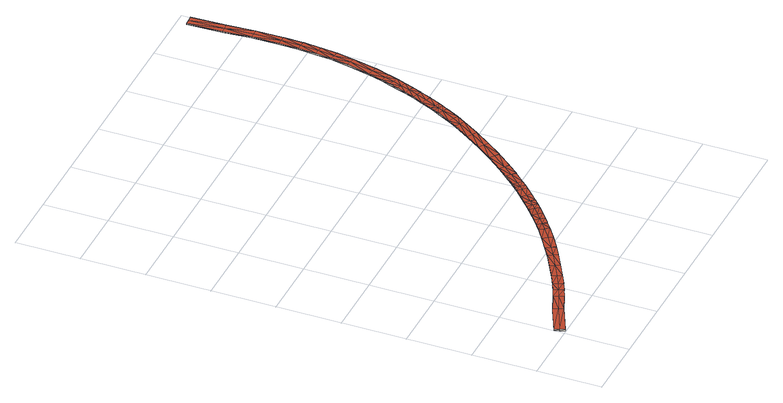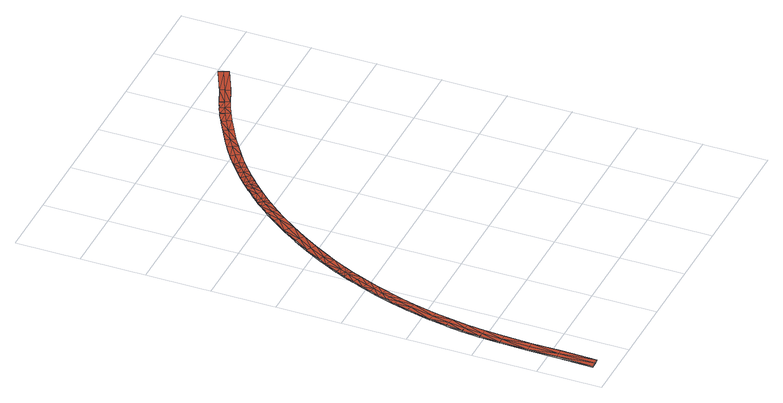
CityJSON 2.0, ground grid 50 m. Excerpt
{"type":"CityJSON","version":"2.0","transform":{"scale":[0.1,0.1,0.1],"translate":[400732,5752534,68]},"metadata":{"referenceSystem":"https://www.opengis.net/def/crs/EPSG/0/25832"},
"CityObjects":{
"building1":{"type":"Building","attributes":{"Geometrietyp2DReferenz":"2000","Gemeindeschluessel":"05515000","function":"53001_1800","roofType":"9999","measuredHeight":1},"geometry":[{"type":"Solid","lod":"2","boundaries":[[[[0,1,2]],[[1,3,2]],[[4,5,0]],[[5,1,0]],[[6,7,4]],[[7,5,4]],[[8,9,6]],[[9,7,6]],[[10,11,8]],[[11,9,8]],[[12,13,10]],[[13,11,10]],[[14,15,12]],[[15,13,12]],[[16,17,14]],[[17,15,14]],[[18,19,16]],[[19,17,16]],[[20,21,18]],[[21,19,18]],[[22,23,20]],[[23,21,20]],[[24,25,22]],[[25,23,22]],[[26,27,24]],[[27,25,24]],[[28,29,26]],[[29,27,26]],[[30,31,28]],[[31,29,28]],[[32,33,30]],[[33,31,30]],[[34,35,32]],[[35,33,32]],[[36,37,34]],[[37,35,34]],[[38,39,36]],[[39,37,36]],[[40,41,38]],[[41,39,38]],[[42,43,40]],[[43,41,40]],[[44,45,42]],[[45,43,42]],[[46,47,44]],[[47,45,44]],[[48,49,50]],[[50,51,46]],[[51,47,46]],[[49,51,50]],[[52,53,48]],[[53,49,48]],[[54,55,52]],[[55,53,52]],[[56,57,54]],[[57,55,54]],[[58,59,56]],[[59,57,56]],[[60,61,58]],[[61,59,58]],[[62,63,60]],[[63,61,60]],[[64,65,62]],[[65,63,62]],[[66,67,64]],[[67,65,64]],[[68,69,66]],[[69,67,66]],[[70,71,68]],[[71,69,68]],[[72,73,70]],[[73,71,70]],[[74,75,72]],[[75,73,72]],[[76,77,74]],[[77,75,74]],[[78,79,76]],[[79,77,76]],[[80,81,78]],[[81,79,78]],[[82,83,80]],[[83,81,80]],[[84,85,82]],[[85,83,82]],[[86,87,84]],[[87,85,84]],[[88,89,86]],[[89,87,86]],[[90,91,88]],[[91,89,88]],[[92,93,90]],[[94,95,96]],[[93,91,90]],[[96,97,92]],[[97,93,92]],[[95,97,96]],[[98,99,94]],[[99,95,94]],[[100,101,98]],[[101,99,98]],[[102,103,100]],[[103,101,100]],[[104,105,102]],[[105,103,102]],[[106,107,104]],[[107,105,104]],[[108,109,106]],[[109,107,106]],[[110,111,108]],[[111,109,108]],[[112,113,110]],[[113,111,110]],[[114,115,112]],[[115,113,112]],[[116,117,114]],[[117,115,114]],[[118,119,116]],[[119,117,116]],[[120,121,118]],[[121,119,118]],[[122,123,120]],[[123,121,120]],[[124,125,122]],[[125,123,122]],[[126,127,124]],[[127,125,124]],[[128,129,126]],[[129,127,126]],[[130,131,128]],[[131,129,128]],[[132,133,130]],[[133,131,130]],[[134,135,136]],[[136,137,132]],[[137,133,132]],[[135,137,136]],[[138,139,134]],[[139,135,134]],[[140,141,138]],[[141,139,138]],[[142,143,140]],[[143,141,140]],[[144,145,142]],[[145,143,142]],[[146,147,144]],[[147,145,144]],[[148,149,146]],[[149,147,146]],[[150,151,148]],[[151,149,148]],[[152,153,150]],[[153,151,150]],[[154,155,152]],[[155,153,152]],[[156,157,154]],[[157,155,154]],[[158,159,156]],[[159,157,156]],[[160,161,158]],[[161,159,158]],[[162,163,160]],[[163,161,160]],[[164,165,162]],[[165,163,162]],[[166,167,168]],[[168,169,164]],[[169,165,164]],[[167,169,168]],[[170,171,166]],[[171,167,166]],[[172,173,170]],[[173,171,170]],[[174,175,172]],[[175,173,172]],[[176,177,174]],[[177,175,174]],[[178,179,176]],[[179,177,176]],[[180,181,178]],[[181,179,178]],[[182,183,180]],[[183,181,180]],[[184,185,182]],[[185,183,182]],[[186,187,184]],[[187,185,184]],[[188,189,186]],[[189,187,186]],[[190,191,188]],[[191,189,188]],[[192,193,190]],[[193,191,190]],[[194,195,192]],[[195,193,192]],[[196,197,194]],[[197,195,194]],[[198,199,196]],[[199,197,196]],[[200,201,202]],[[202,203,198]],[[203,199,198]],[[201,203,202]],[[204,205,200]],[[205,201,200]],[[206,207,204]],[[207,205,204]],[[208,209,206]],[[209,207,206]],[[210,211,208]],[[211,209,208]],[[212,213,210]],[[213,211,210]],[[214,215,212]],[[215,213,212]],[[216,217,214]],[[217,215,214]],[[218,219,216]],[[219,217,216]],[[220,221,218]],[[221,219,218]],[[222,223,220]],[[223,221,220]],[[224,225,222]],[[225,223,222]],[[226,227,224]],[[227,225,224]],[[228,229,226]],[[229,227,226]],[[230,231,228]],[[231,229,228]],[[232,233,230]],[[233,231,230]],[[234,235,232]],[[235,233,232]],[[236,237,234]],[[237,235,234]],[[238,239,236]],[[239,237,236]],[[240,241,238]],[[241,239,238]],[[242,243,240]],[[243,241,240]],[[244,245,242]],[[245,243,242]],[[246,247,244]],[[247,245,244]],[[248,249,246]],[[249,247,246]],[[250,251,248]],[[251,249,248]],[[252,253,250]],[[253,251,250]],[[254,255,252]],[[255,253,252]],[[256,257,254]],[[257,255,254]],[[258,259,256]],[[259,257,256]],[[260,261,258]],[[261,259,258]],[[262,263,260]],[[263,261,260]],[[264,265,262]],[[265,263,262]],[[266,267,264]],[[267,265,264]],[[268,269,270]],[[270,271,266]],[[271,267,266]],[[269,271,270]],[[272,273,268]],[[273,269,268]],[[274,275,272]],[[275,273,272]],[[276,277,274]],[[277,275,274]],[[278,279,276]],[[279,277,276]],[[280,281,278]],[[281,279,278]],[[282,283,280]],[[283,281,280]],[[284,285,282]],[[285,283,282]],[[286,287,284]],[[287,285,284]],[[288,289,286]],[[289,287,286]],[[290,291,288]],[[291,289,288]],[[292,293,290]],[[293,291,290]],[[294,295,292]],[[295,293,292]],[[296,297,294]],[[297,295,294]],[[298,299,296]],[[299,297,296]],[[2,3,298]],[[3,299,298]],[[231,300,229]],[[231,301,300]],[[229,300,302]],[[229,302,227]],[[227,302,225]],[[225,302,303]],[[225,303,223]],[[223,303,221]],[[221,303,219]],[[219,303,304]],[[219,304,217]],[[217,304,215]],[[215,304,305]],[[215,305,213]],[[213,305,211]],[[211,305,306]],[[211,306,209]],[[209,306,307]],[[209,307,207]],[[207,307,205]],[[205,307,308]],[[205,308,201]],[[201,308,203]],[[203,308,199]],[[199,308,197]],[[197,308,309]],[[197,309,195]],[[195,309,193]],[[193,309,310]],[[193,310,191]],[[191,310,189]],[[189,310,187]],[[187,310,185]],[[185,310,311]],[[185,311,183]],[[183,311,181]],[[181,311,312]],[[181,312,179]],[[179,312,177]],[[177,312,313]],[[177,313,175]],[[175,313,314]],[[175,314,173]],[[173,314,171]],[[171,314,167]],[[167,314,315]],[[167,315,169]],[[169,315,165]],[[165,315,316]],[[165,316,163]],[[163,316,161]],[[161,316,317]],[[161,317,159]],[[159,317,157]],[[157,317,155]],[[155,317,318]],[[155,318,153]],[[153,318,319]],[[153,319,151]],[[151,319,149]],[[149,319,147]],[[147,319,320]],[[147,320,145]],[[145,320,321]],[[145,321,143]],[[321,322,143]],[[143,322,141]],[[322,323,139]],[[139,323,135]],[[135,323,137]],[[139,141,322]],[[323,324,131]],[[133,137,323]],[[133,323,131]],[[129,131,324]],[[324,325,129]],[[129,325,127]],[[127,325,125]],[[325,326,121]],[[121,326,119]],[[123,125,325]],[[123,325,121]],[[326,327,115]],[[115,327,113]],[[117,119,326]],[[117,326,115]],[[327,328,109]],[[109,328,107]],[[111,113,327]],[[111,327,109]],[[328,329,105]],[[105,329,103]],[[107,328,105]],[[329,330,101]],[[101,330,99]],[[103,329,101]],[[330,97,99]],[[99,97,95]],[[3,1,331]],[[331,1,5]],[[331,5,7]],[[331,7,332]],[[332,7,333]],[[334,11,335]],[[333,7,9]],[[333,9,11]],[[333,11,334]],[[335,11,13]],[[335,13,336]],[[336,13,15]],[[336,15,17]],[[336,17,337]],[[337,17,19]],[[337,19,338]],[[338,19,21]],[[338,21,339]],[[339,21,340]],[[340,21,23]],[[340,23,341]],[[341,23,25]],[[341,25,342]],[[342,25,27]],[[342,27,29]],[[342,29,343]],[[343,29,301]],[[301,29,31]],[[301,31,300]],[[300,31,33]],[[300,33,35]],[[300,35,302]],[[302,35,37]],[[302,37,303]],[[303,37,304]],[[304,37,39]],[[304,39,305]],[[305,39,41]],[[305,41,43]],[[305,43,306]],[[306,43,45]],[[306,45,307]],[[307,45,47]],[[307,47,308]],[[308,47,51]],[[308,51,309]],[[309,51,310]],[[310,51,49]],[[310,49,311]],[[311,49,53]],[[311,53,312]],[[312,53,55]],[[312,55,57]],[[312,57,313]],[[313,57,314]],[[314,57,59]],[[314,59,315]],[[315,59,61]],[[315,61,63]],[[315,63,316]],[[316,63,65]],[[316,65,317]],[[317,65,318]],[[318,65,67]],[[318,67,319]],[[319,67,69]],[[319,69,320]],[[320,69,71]],[[320,71,73]],[[320,73,321]],[[73,75,321]],[[321,75,322]],[[75,77,322]],[[322,77,323]],[[77,79,324]],[[77,324,323]],[[79,81,324]],[[324,81,325]],[[81,83,326]],[[81,326,325]],[[83,85,327]],[[83,327,326]],[[85,87,328]],[[85,328,327]],[[87,89,328]],[[328,89,329]],[[89,91,330]],[[89,330,329]],[[91,93,330]],[[330,93,97]],[[299,3,297]],[[297,3,331]],[[297,331,332]],[[297,332,295]],[[295,332,293]],[[293,332,291]],[[291,332,333]],[[291,333,289]],[[289,333,287]],[[287,333,285]],[[285,333,334]],[[285,334,283]],[[283,334,281]],[[281,334,335]],[[281,335,279]],[[279,335,277]],[[277,335,336]],[[277,336,275]],[[275,336,273]],[[273,336,337]],[[273,337,269]],[[269,337,271]],[[271,337,267]],[[267,337,265]],[[265,337,338]],[[265,338,263]],[[263,338,261]],[[261,338,259]],[[259,338,339]],[[259,339,257]],[[257,339,255]],[[255,339,253]],[[253,339,340]],[[253,340,251]],[[251,340,341]],[[251,341,249]],[[249,341,247]],[[247,341,245]],[[245,341,243]],[[243,341,342]],[[243,342,241]],[[241,342,239]],[[239,342,343]],[[239,343,237]],[[237,343,235]],[[235,343,301]],[[235,301,233]],[[233,301,231]],[[2,344,0]],[[344,4,0]],[[344,6,4]],[[344,345,6]],[[345,346,6]],[[346,8,6]],[[346,10,8]],[[346,347,10]],[[347,348,10]],[[348,12,10]],[[348,349,12]],[[349,14,12]],[[349,16,14]],[[349,350,16]],[[350,18,16]],[[350,351,18]],[[351,20,18]],[[351,352,20]],[[352,353,20]],[[353,22,20]],[[353,354,22]],[[355,28,26]],[[354,24,22]],[[354,355,24]],[[355,26,24]],[[355,356,28]],[[356,357,28]],[[357,30,28]],[[357,358,30]],[[358,32,30]],[[358,34,32]],[[358,359,34]],[[359,36,34]],[[359,360,36]],[[360,361,36]],[[361,38,36]],[[361,362,38]],[[362,40,38]],[[362,42,40]],[[362,363,42]],[[363,44,42]],[[363,364,44]],[[364,46,44]],[[364,365,46]],[[365,50,46]],[[365,366,50]],[[366,367,50]],[[367,48,50]],[[367,368,48]],[[368,52,48]],[[368,369,52]],[[369,54,52]],[[369,56,54]],[[369,370,56]],[[370,371,56]],[[371,58,56]],[[371,372,58]],[[372,60,58]],[[372,62,60]],[[372,373,62]],[[373,64,62]],[[373,374,64]],[[374,375,64]],[[375,66,64]],[[375,376,66]],[[376,68,66]],[[376,377,68]],[[377,70,68]],[[378,379,74]],[[377,72,70]],[[377,378,72]],[[72,378,74]],[[74,379,76]],[[379,380,76]],[[76,381,78]],[[76,380,381]],[[78,381,80]],[[381,382,80]],[[80,383,82]],[[80,382,383]],[[82,384,84]],[[82,383,384]],[[84,385,86]],[[84,384,385]],[[86,385,88]],[[385,386,88]],[[88,387,90]],[[88,386,387]],[[90,387,92]],[[387,96,92]],[[298,296,2]],[[296,344,2]],[[296,345,344]],[[296,294,345]],[[294,292,345]],[[292,290,345]],[[290,346,345]],[[290,288,346]],[[288,286,346]],[[286,284,346]],[[284,347,346]],[[284,282,347]],[[282,280,347]],[[280,348,347]],[[280,278,348]],[[278,276,348]],[[276,349,348]],[[276,274,349]],[[274,272,349]],[[272,350,349]],[[272,268,350]],[[268,270,350]],[[266,264,350]],[[270,266,350]],[[264,351,350]],[[264,262,351]],[[262,260,351]],[[260,258,351]],[[258,352,351]],[[258,256,352]],[[256,254,352]],[[254,252,352]],[[252,353,352]],[[252,250,353]],[[250,354,353]],[[250,248,354]],[[248,246,354]],[[246,244,354]],[[244,242,354]],[[242,355,354]],[[242,240,355]],[[240,238,355]],[[238,356,355]],[[238,236,356]],[[236,234,356]],[[234,357,356]],[[234,232,357]],[[232,230,357]],[[230,358,357]],[[230,228,358]],[[228,359,358]],[[228,226,359]],[[226,224,359]],[[224,360,359]],[[224,222,360]],[[222,220,360]],[[220,218,360]],[[218,361,360]],[[218,216,361]],[[216,214,361]],[[214,362,361]],[[210,363,362]],[[214,212,362]],[[212,210,362]],[[210,208,363]],[[208,364,363]],[[208,206,364]],[[206,204,364]],[[204,365,364]],[[204,200,365]],[[200,202,365]],[[202,198,365]],[[198,196,365]],[[196,366,365]],[[196,194,366]],[[194,192,366]],[[192,367,366]],[[192,190,367]],[[190,188,367]],[[188,186,367]],[[186,184,367]],[[184,368,367]],[[184,182,368]],[[182,180,368]],[[180,369,368]],[[180,178,369]],[[178,176,369]],[[176,370,369]],[[176,174,370]],[[174,371,370]],[[174,172,371]],[[172,170,371]],[[170,166,371]],[[166,372,371]],[[166,168,372]],[[168,164,372]],[[164,373,372]],[[164,162,373]],[[162,160,373]],[[156,154,374]],[[160,374,373]],[[160,158,374]],[[158,156,374]],[[154,375,374]],[[154,152,375]],[[152,376,375]],[[152,150,376]],[[150,148,376]],[[148,146,376]],[[146,377,376]],[[146,144,377]],[[144,378,377]],[[144,142,378]],[[378,142,379]],[[142,140,379]],[[379,138,380]],[[138,134,380]],[[134,136,380]],[[138,379,140]],[[380,130,381]],[[132,380,136]],[[132,130,380]],[[381,128,382]],[[128,126,382]],[[126,124,382]],[[128,381,130]],[[382,120,383]],[[120,118,383]],[[122,382,124]],[[122,120,382]],[[383,114,384]],[[114,112,384]],[[116,383,118]],[[116,114,383]],[[384,108,385]],[[108,106,385]],[[110,384,112]],[[110,108,384]],[[385,104,386]],[[104,102,386]],[[106,104,385]],[[386,100,387]],[[100,98,387]],[[102,100,386]],[[387,98,96]],[[98,94,96]]]],"semantics":{"surfaces":[{"type":"WallSurface"},{"type":"GroundSurface"},{"type":"RoofSurface"}],"values":[[0,0,0,0,0,0,0,0,0,0,0,0,0,0,0,0,0,0,0,0,0,0,0,0,0,0,0,0,0,0,0,0,0,0,0,0,0,0,0,0,0,0,0,0,0,0,0,0,0,0,0,0,0,0,0,0,0,0,0,0,0,0,0,0,0,0,0,0,0,0,0,0,0,0,0,0,0,0,0,0,0,0,0,0,0,0,0,0,0,0,0,0,0,0,0,0,0,0,0,0,0,0,0,0,0,0,0,0,0,0,0,0,0,0,0,0,0,0,0,0,0,0,0,0,0,0,0,0,0,0,0,0,0,0,0,0,0,0,0,0,0,0,0,0,0,0,0,0,0,0,0,0,0,0,0,0,0,0,0,0,0,0,0,0,0,0,0,0,0,0,0,0,0,0,0,0,0,0,0,0,0,0,0,0,0,0,0,0,0,0,0,0,0,0,0,0,0,0,0,0,0,0,0,0,0,0,0,0,0,0,0,0,0,0,0,0,0,0,0,0,0,0,0,0,0,0,0,0,0,0,0,0,0,0,0,0,0,0,0,0,0,0,0,0,0,0,0,0,0,0,0,0,0,0,0,0,0,0,0,0,0,0,0,0,0,0,0,0,0,0,0,0,0,0,0,0,0,0,0,0,0,0,0,0,0,0,0,0,0,0,0,0,0,0,0,0,0,0,0,0,1,1,1,1,1,1,1,1,1,1,1,1,1,1,1,1,1,1,1,1,1,1,1,1,1,1,1,1,1,1,1,1,1,1,1,1,1,1,1,1,1,1,1,1,1,1,1,1,1,1,1,1,1,1,1,1,1,1,1,1,1,1,1,1,1,1,1,1,1,1,1,1,1,1,1,1,1,1,1,1,1,1,1,1,1,1,1,1,1,1,1,1,1,1,1,1,1,1,1,1,1,1,1,1,1,1,1,1,1,1,1,1,1,1,1,1,1,1,1,1,1,1,1,1,1,1,1,1,1,1,1,1,1,1,1,1,1,1,1,1,1,1,1,1,1,1,1,1,1,1,1,1,1,1,1,1,1,1,1,1,1,1,1,1,1,1,1,1,1,1,1,1,1,1,1,1,1,1,1,1,1,1,1,1,1,1,1,1,1,1,1,1,1,1,1,1,1,1,1,1,1,1,1,1,1,1,1,1,1,1,1,1,1,1,1,1,1,1,1,1,1,1,1,1,1,1,1,1,1,1,1,1,1,1,1,1,2,2,2,2,2,2,2,2,2,2,2,2,2,2,2,2,2,2,2,2,2,2,2,2,2,2,2,2,2,2,2,2,2,2,2,2,2,2,2,2,2,2,2,2,2,2,2,2,2,2,2,2,2,2,2,2,2,2,2,2,2,2,2,2,2,2,2,2,2,2,2,2,2,2,2,2,2,2,2,2,2,2,2,2,2,2,2,2,2,2,2,2,2,2,2,2,2,2,2,2,2,2,2,2,2,2,2,2,2,2,2,2,2,2,2,2,2,2,2,2,2,2,2,2,2,2,2,2,2,2,2,2,2,2,2,2,2,2,2,2,2,2,2,2,2,2,2,2,2,2,2,2,2,2,2,2,2,2,2,2,2,2,2,2,2,2,2,2,2,2,2,2,2,2,2,2,2,2,2,2,2,2,2,2,2,2,2,2,2,2,2,2,2,2,2,2,2,2,2,2,2,2,2,2,2,2,2,2,2,2,2,2,2,2,2,2,2,2,2,2,2,2,2,2,2,2,2,2,2,2,2,2,2,2,2,2]]}}]}
},
"vertices":[
[4,83,17],[4,83,7],[19,46,17],[19,46,7],[219,185,25],[219,185,15],[358,241,29],[358,241,19],[423,270,32],[423,270,22],[487,301,34],[487,301,24],[569,344,37],[569,344,27],[672,402,42],[672,402,32],[775,462,46],[775,462,36],[853,511,49],[853,511,39],[946,573,53],[946,573,43],[1029,633,57],[1029,633,47],[1077,671,60],[1077,671,50],[1119,705,61],[1119,705,51],[1165,744,63],[1165,744,53],[1214,787,66],[1214,787,56],[1245,815,67],[1245,815,57],[1282,850,69],[1282,850,59],[1331,898,71],[1331,898,61],[1384,952,74],[1384,952,64],[1409,978,75],[1409,978,65],[1439,1011,77],[1439,1011,67],[1506,1087,81],[1506,1087,71],[1571,1165,84],[1571,1165,74],[1743,1395,94],[1743,1395,84],[1659,1278,89],[1659,1278,79],[1823,1517,99],[1823,1517,89],[1899,1643,104],[1899,1643,94],[1936,1708,106],[1936,1708,96],[1990,1811,108],[1990,1811,98],[2009,1850,109],[2009,1850,99],[2025,1882,110],[2025,1882,100],[2061,1966,112],[2061,1966,102],[2095,2049,113],[2095,2049,103],[2122,2120,114],[2122,2120,104],[2147,2192,115],[2147,2192,105],[2171,2260,116],[2171,2260,106],[2195,2332,116],[2195,2332,106],[2227,2443,117],[2227,2443,107],[2269,2628,117],[2269,2628,107],[2293,2763,117],[2293,2763,107],[2309,2887,115],[2309,2887,105],[2320,3024,114],[2320,3024,104],[2326,3177,111],[2326,3177,101],[2329,3387,107],[2329,3387,97],[2320,3606,101],[2320,3606,91],[2318,3883,94],[2318,3883,84],[2398,3887,94],[2398,3887,84],[2358,3885,94],[2358,3885,84],[2400,3609,101],[2400,3609,91],[2409,3389,107],[2409,3389,97],[2409,3388,107],[2409,3388,97],[2409,3387,107],[2409,3387,97],[2406,3175,111],[2406,3175,101],[2406,3174,111],[2406,3174,101],[2400,3020,114],[2400,3020,104],[2400,3019,114],[2400,3019,104],[2400,3018,114],[2400,3018,104],[2389,2880,115],[2389,2880,105],[2389,2879,115],[2389,2879,105],[2388,2878,115],[2388,2878,105],[2372,2751,117],[2372,2751,107],[2372,2750,117],[2372,2750,107],[2372,2749,117],[2372,2749,107],[2347,2613,117],[2347,2613,107],[2347,2612,117],[2347,2612,107],[2305,2424,117],[2305,2424,107],[2305,2422,117],[2305,2422,107],[2305,2423,117],[2305,2423,107],[2272,2309,116],[2272,2309,106],[2271,2308,116],[2271,2308,106],[2247,2235,116],[2247,2235,106],[2247,2234,116],[2247,2234,106],[2223,2165,115],[2223,2165,105],[2197,2093,114],[2197,2093,104],[2197,2092,114],[2197,2092,104],[2170,2020,113],[2170,2020,103],[2169,2020,113],[2169,2020,103],[2135,1936,112],[2135,1936,102],[2135,1935,112],[2135,1935,102],[2135,1934,112],[2135,1934,102],[2098,1850,110],[2098,1850,100],[2097,1849,110],[2097,1849,100],[2081,1815,109],[2081,1815,99],[2082,1816,109],[2082,1816,99],[2062,1775,108],[2062,1775,98],[2061,1774,108],[2061,1774,98],[2006,1670,106],[2006,1670,96],[2006,1669,106],[2006,1669,96],[1968,1603,104],[1968,1603,94],[1968,1602,104],[1968,1602,94],[1891,1475,99],[1891,1475,89],[1890,1474,99],[1890,1474,89],[1809,1351,94],[1809,1351,84],[1809,1350,94],[1809,1350,84],[1808,1350,94],[1808,1350,84],[1723,1231,89],[1723,1231,79],[1723,1230,89],[1723,1230,79],[1722,1229,89],[1722,1229,79],[1634,1115,84],[1634,1115,74],[1633,1114,84],[1633,1114,74],[1633,1115,84],[1633,1115,74],[1567,1035,81],[1567,1035,71],[1566,1034,81],[1566,1034,71],[1499,958,77],[1499,958,67],[1498,957,77],[1498,957,67],[1467,924,75],[1467,924,65],[1467,923,75],[1467,923,65],[1442,896,74],[1442,896,64],[1441,896,74],[1441,896,64],[1388,842,71],[1388,842,61],[1388,841,71],[1388,841,61],[1338,793,69],[1338,793,59],[1337,792,69],[1337,792,59],[1299,757,67],[1299,757,57],[1299,756,67],[1299,756,57],[1268,728,66],[1268,728,56],[1267,727,66],[1267,727,56],[1218,683,63],[1218,683,53],[1217,683,63],[1217,683,53],[1170,644,61],[1170,644,51],[1170,643,61],[1170,643,51],[1127,609,60],[1127,609,50],[1127,608,60],[1127,608,50],[1126,608,60],[1126,608,50],[1077,570,57],[1077,570,47],[1076,569,57],[1076,569,47],[993,508,53],[993,508,43],[992,508,53],[992,508,43],[991,507,53],[991,507,43],[898,444,49],[898,444,39],[897,443,49],[897,443,39],[896,443,49],[896,443,39],[816,394,46],[816,394,36],[815,393,46],[815,393,36],[816,393,46],[816,393,36],[713,333,42],[713,333,32],[712,333,42],[712,333,32],[608,274,37],[608,274,27],[607,274,37],[607,274,27],[607,273,37],[607,273,27],[524,229,34],[524,229,24],[523,229,34],[523,229,24],[458,197,32],[458,197,22],[457,197,32],[457,197,22],[456,197,32],[456,197,22],[390,167,29],[390,167,19],[389,167,29],[389,167,19],[249,111,25],[249,111,15],[34,9,17],[34,9,7],[1272,786,57],[1241,757,56],[1310,821,59],[1360,870,61],[1412,924,64],[1438,951,65],[1469,984,67],[1536,1061,71],[1602,1140,74],[1691,1254,79],[1776,1373,84],[1857,1496,89],[1934,1623,94],[1971,1689,96],[2026,1793,98],[2045,1833,99],[2061,1866,100],[2098,1951,102],[2132,2035,103],[2159,2106,104],[2185,2178,105],[2209,2248,106],[2233,2320,106],[2266,2433,107],[2308,2620,107],[2333,2756,107],[2349,2883,105],[2360,3022,104],[2366,3176,101],[2369,3387,97],[2360,3607,91],[234,148,15],[374,204,19],[440,233,22],[505,265,24],[588,309,27],[692,367,32],[795,428,36],[875,477,39],[969,540,43],[1053,602,47],[1102,640,50],[1145,674,51],[1191,713,53],[234,148,25],[374,204,29],[440,233,32],[505,265,34],[588,309,37],[692,367,42],[795,428,46],[875,477,49],[969,540,53],[1053,602,57],[1102,640,60],[1145,674,61],[1191,713,63],[1241,757,66],[1272,786,67],[1310,821,69],[1360,870,71],[1412,924,74],[1438,951,75],[1469,984,77],[1536,1061,81],[1602,1140,84],[1691,1254,89],[1776,1373,94],[1857,1496,99],[1934,1623,104],[1971,1689,106],[2026,1793,108],[2045,1833,109],[2061,1866,110],[2098,1951,112],[2132,2035,113],[2159,2106,114],[2185,2178,115],[2209,2248,116],[2233,2320,116],[2266,2433,117],[2308,2620,117],[2333,2756,117],[2349,2883,115],[2360,3022,114],[2366,3176,111],[2369,3387,107],[2360,3607,101]
]}
